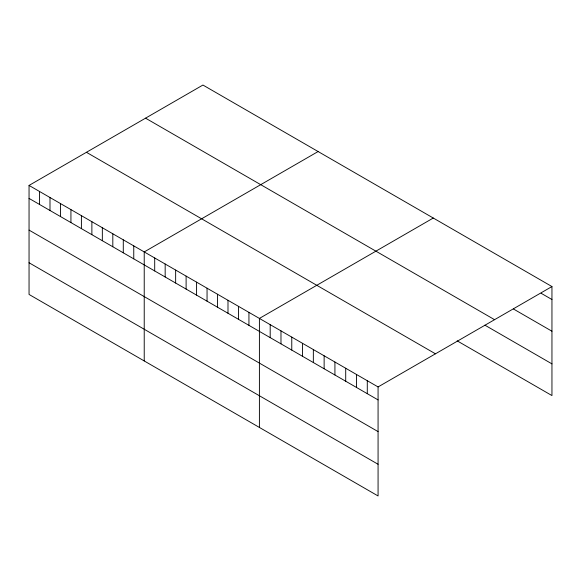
<?xml version="1.0" encoding="UTF-8"?>
<svg xmlns="http://www.w3.org/2000/svg" width="581" height="581" viewBox="0 0 581 581"><rect width="100%" height="100%" fill="white"/><g stroke="black" fill="none" stroke-linecap="round" stroke-linejoin="round"><path stroke-width="0.87" d="M29.05 185.426L378.071 386.939L378.071 495.956L29.05 294.451L29.05 185.426L202.929 85.044L551.95 286.549L551.95 395.574L457.167 340.851M318.105 151.539L144.226 251.929L144.226 360.946M433.281 218.035L259.409 318.424L259.409 427.442M378.071 386.939L551.95 286.549M541.165 293.296L551.95 299.52M513.422 308.976L551.95 331.221M145.548 118.168L494.569 319.681M484.91 325.171L551.95 363.873M86.431 152.302L435.452 353.807M29.05 198.404L378.071 399.91M29.05 230.098L378.071 431.603M29.05 262.757L378.071 464.263M367.286 380.708L367.286 393.678M356.494 374.476L356.494 387.454M345.71 368.252L345.71 381.223M334.925 362.021L334.925 374.992M324.133 355.797L324.133 368.768M313.348 349.566L313.348 362.537M302.556 343.335L302.556 356.313M291.771 337.111L291.771 350.082M280.979 330.88L280.979 343.85M270.194 324.656L270.194 337.626M248.937 312.382L248.937 325.353M238.464 306.332L238.464 319.303M227.992 300.29L227.992 313.261M217.526 294.24L217.526 307.218M207.054 288.198L207.054 301.169M196.581 282.155L196.581 295.126M186.109 276.106L186.109 289.077M175.644 270.063L175.644 283.034M165.171 264.014L165.171 276.992M154.699 257.971L154.699 270.942M133.761 245.879L133.761 258.85M123.288 239.837L123.288 252.808M112.816 233.794L112.816 246.765M102.343 227.745L102.343 240.716M91.878 221.702L91.878 234.673M81.405 215.653L81.405 228.631M70.933 209.61L70.933 222.581M60.46 203.568L60.46 216.539M49.995 197.518L49.995 210.489M39.523 191.476L39.523 204.447"/></g></svg>
